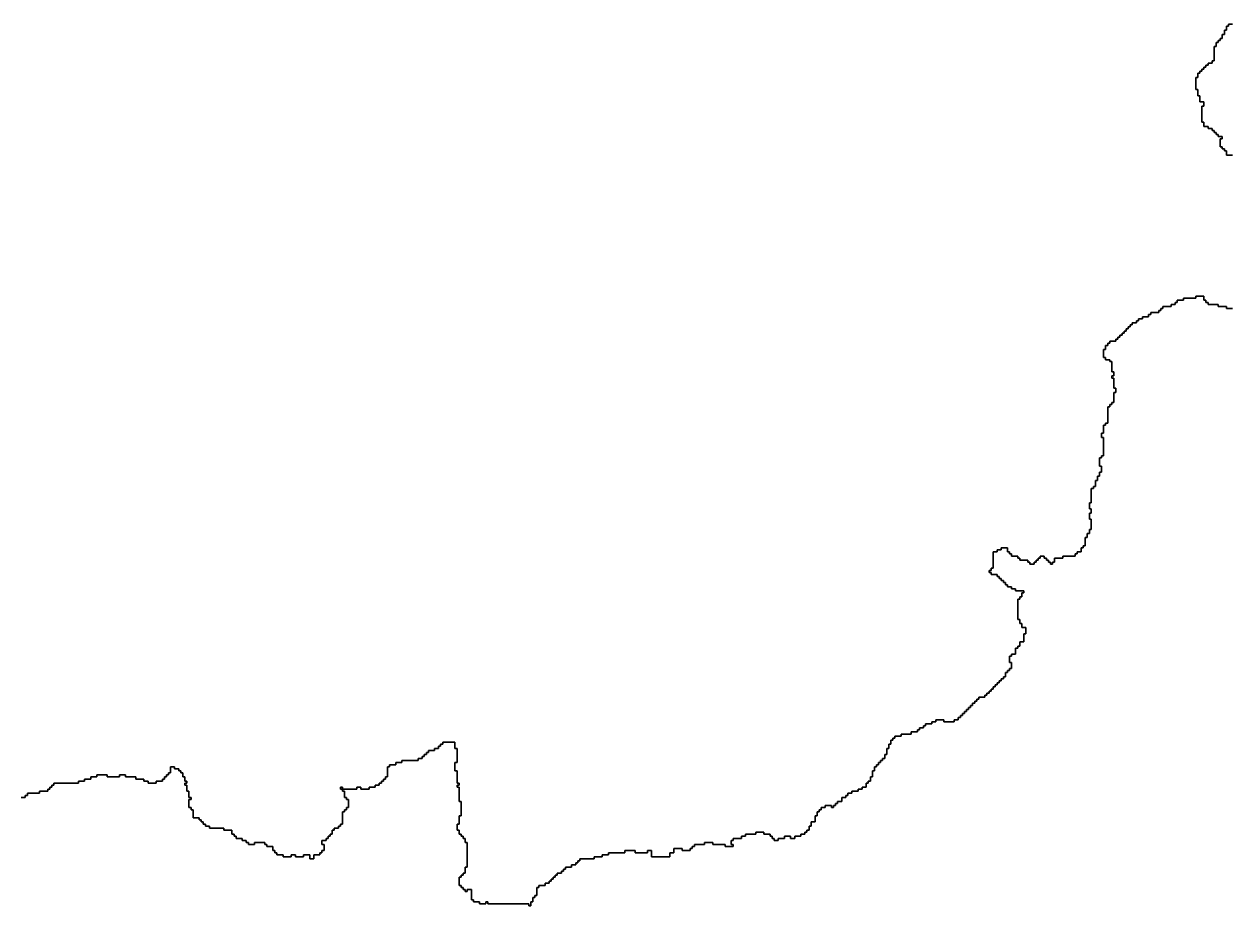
# Model space of a CAD drawing. Header units: inches. Extents: x -98695 to 376223, y 1122520 to 1501782.
# Drawn here: x 103273 to 121479, y 1288352 to 1301647 of the extents above; entities that cross this region are included whole.
import ezdxf

# ---------------------------------------------------------------- set-up
doc = ezdxf.new("R2010")
doc.units = ezdxf.units.IN
doc.header["$MEASUREMENT"] = 0
doc.layers.add('subs1', color=7, linetype='Continuous', true_color=0xc8dcf7)

msp = doc.modelspace()

# ---------------------------------------------------------------- linework, layer by layer
at = {"layer": 'subs1'}
for points in [[(121490, 1301647, 0), (121428, 1301647, 0), (121428, 1301616, 0), (121397, 1301616, 0), (121397, 1301555, 0), (121367, 1301555, 0), (121367, 1301493, 0), (121336, 1301493, 0), (121336, 1301431, 0), (121305, 1301431, 0), (121305, 1301400, 0), (121274, 1301400, 0), (121274, 1301370, 0), (121243, 1301370, 0), (121243, 1301308, 0), (121212, 1301308, 0), (121212, 1301092, 0), (121181, 1301092, 0), (121181, 1301061, 0), (121120, 1301061, 0), (121120, 1301030, 0), (121089, 1301030, 0), (121089, 1300999, 0), (121058, 1300999, 0), (121058, 1300969, 0), (121027, 1300969, 0), (121027, 1300938, 0), (120996, 1300938, 0), (120996, 1300907, 0), (120966, 1300907, 0), (120966, 1300845, 0), (120935, 1300845, 0), (120935, 1300660, 0), (120966, 1300660, 0), (120966, 1300568, 0), (120996, 1300568, 0), (120996, 1300475, 0), (121058, 1300475, 0), (121058, 1300413, 0), (121027, 1300413, 0), (121027, 1300167, 0), (121058, 1300167, 0), (121058, 1300105, 0), (121120, 1300105, 0), (121120, 1300074, 0), (121181, 1300074, 0), (121181, 1300043, 0), (121212, 1300043, 0), (121212, 1300012, 0), (121243, 1300012, 0), (121243, 1299982, 0), (121274, 1299982, 0), (121274, 1299951, 0), (121336, 1299951, 0), (121336, 1299920, 0), (121305, 1299920, 0), (121305, 1299796, 0), (121336, 1299796, 0), (121336, 1299766, 0), (121367, 1299766, 0), (121367, 1299735, 0), (121397, 1299735, 0), (121397, 1299673, 0), (121490, 1299673, 0)], [(121490, 1299673, 0), (121397, 1299673, 0), (121397, 1299735, 0), (121367, 1299735, 0), (121367, 1299766, 0), (121336, 1299766, 0), (121336, 1299796, 0), (121305, 1299796, 0), (121305, 1299920, 0), (121336, 1299920, 0), (121336, 1299951, 0), (121274, 1299951, 0), (121274, 1299982, 0), (121243, 1299982, 0), (121243, 1300012, 0), (121212, 1300012, 0), (121212, 1300043, 0), (121181, 1300043, 0), (121181, 1300074, 0), (121120, 1300074, 0), (121120, 1300105, 0), (121058, 1300105, 0), (121058, 1300167, 0), (121027, 1300167, 0), (121027, 1300413, 0), (121058, 1300413, 0), (121058, 1300475, 0), (120996, 1300475, 0), (120996, 1300568, 0), (120966, 1300568, 0), (120966, 1300660, 0), (120935, 1300660, 0), (120935, 1300845, 0), (120966, 1300845, 0), (120966, 1300907, 0), (120996, 1300907, 0), (120996, 1300938, 0), (121027, 1300938, 0), (121027, 1300969, 0), (121058, 1300969, 0), (121058, 1300999, 0), (121089, 1300999, 0), (121089, 1301030, 0), (121120, 1301030, 0), (121120, 1301061, 0), (121181, 1301061, 0), (121181, 1301092, 0), (121212, 1301092, 0), (121212, 1301308, 0), (121243, 1301308, 0), (121243, 1301370, 0), (121274, 1301370, 0), (121274, 1301400, 0), (121305, 1301400, 0), (121305, 1301431, 0), (121336, 1301431, 0), (121336, 1301493, 0), (121367, 1301493, 0), (121367, 1301555, 0), (121397, 1301555, 0), (121397, 1301616, 0), (121428, 1301616, 0), (121428, 1301647, 0), (121490, 1301647, 0)], [(121490, 1297360, 0), (121397, 1297360, 0), (121397, 1297390, 0), (121274, 1297390, 0), (121274, 1297421, 0), (121120, 1297421, 0), (121120, 1297452, 0), (121089, 1297452, 0), (121089, 1297483, 0), (121058, 1297483, 0), (121058, 1297545, 0), (120935, 1297545, 0), (120935, 1297514, 0), (120750, 1297514, 0), (120750, 1297483, 0), (120657, 1297483, 0), (120657, 1297452, 0), (120626, 1297452, 0), (120626, 1297421, 0), (120564, 1297421, 0), (120564, 1297390, 0), (120441, 1297390, 0), (120441, 1297360, 0), (120410, 1297360, 0), (120410, 1297329, 0), (120379, 1297329, 0), (120379, 1297298, 0), (120256, 1297298, 0), (120256, 1297267, 0), (120225, 1297267, 0), (120225, 1297236, 0), (120133, 1297236, 0), (120133, 1297205, 0), (120071, 1297205, 0), (120071, 1297174, 0), (120040, 1297174, 0), (120040, 1297144, 0), (119978, 1297144, 0), (119978, 1297113, 0), (119948, 1297113, 0), (119948, 1297082, 0), (119917, 1297082, 0), (119917, 1297051, 0), (119886, 1297051, 0), (119886, 1297020, 0), (119855, 1297020, 0), (119855, 1296989, 0), (119824, 1296989, 0), (119824, 1296959, 0), (119793, 1296959, 0), (119793, 1296928, 0), (119762, 1296928, 0), (119762, 1296897, 0), (119732, 1296897, 0), (119732, 1296866, 0), (119639, 1296866, 0), (119639, 1296835, 0), (119608, 1296835, 0), (119608, 1296804, 0), (119577, 1296804, 0), (119577, 1296743, 0), (119547, 1296743, 0), (119547, 1296619, 0), (119577, 1296619, 0), (119577, 1296588, 0), (119639, 1296588, 0), (119639, 1296558, 0), (119670, 1296558, 0), (119670, 1296403, 0), (119701, 1296403, 0), (119701, 1296342, 0), (119670, 1296342, 0), (119670, 1296311, 0), (119701, 1296311, 0), (119701, 1296157, 0), (119732, 1296157, 0), (119732, 1296095, 0), (119701, 1296095, 0), (119701, 1295941, 0), (119670, 1295941, 0), (119670, 1295910, 0), (119639, 1295910, 0), (119639, 1295879, 0), (119608, 1295879, 0), (119608, 1295632, 0), (119577, 1295632, 0), (119577, 1295601, 0), (119547, 1295601, 0), (119547, 1295478, 0), (119516, 1295478, 0), (119516, 1295416, 0), (119547, 1295416, 0), (119547, 1295139, 0), (119516, 1295139, 0), (119516, 1295108, 0), (119485, 1295108, 0), (119485, 1294984, 0), (119516, 1294984, 0), (119516, 1294892, 0), (119485, 1294892, 0), (119485, 1294830, 0), (119454, 1294830, 0), (119454, 1294768, 0), (119423, 1294768, 0), (119423, 1294676, 0), (119392, 1294676, 0), (119392, 1294645, 0), (119361, 1294645, 0), (119361, 1294429, 0), (119331, 1294429, 0), (119331, 1294337, 0), (119361, 1294337, 0), (119361, 1294275, 0), (119331, 1294275, 0), (119331, 1294182, 0), (119361, 1294182, 0), (119361, 1294028, 0), (119331, 1294028, 0), (119331, 1293966, 0), (119300, 1293966, 0), (119300, 1293905, 0), (119269, 1293905, 0), (119269, 1293781, 0), (119238, 1293781, 0), (119238, 1293750, 0), (119207, 1293750, 0), (119207, 1293689, 0), (119146, 1293689, 0), (119146, 1293658, 0), (119115, 1293658, 0), (119115, 1293627, 0), (118930, 1293627, 0), (118930, 1293596, 0), (118806, 1293596, 0), (118806, 1293535, 0), (118775, 1293535, 0), (118775, 1293504, 0), (118745, 1293504, 0), (118745, 1293535, 0), (118714, 1293535, 0), (118714, 1293565, 0), (118683, 1293565, 0), (118683, 1293596, 0), (118652, 1293596, 0), (118652, 1293627, 0), (118590, 1293627, 0), (118590, 1293596, 0), (118559, 1293596, 0), (118559, 1293565, 0), (118529, 1293565, 0), (118529, 1293535, 0), (118498, 1293535, 0), (118498, 1293504, 0), (118436, 1293504, 0), (118436, 1293535, 0), (118405, 1293535, 0), (118405, 1293565, 0), (118282, 1293565, 0), (118282, 1293596, 0), (118251, 1293596, 0), (118251, 1293627, 0), (118158, 1293627, 0), (118158, 1293658, 0), (118128, 1293658, 0), (118128, 1293689, 0), (118097, 1293689, 0), (118097, 1293750, 0), (118004, 1293750, 0), (118004, 1293720, 0), (117943, 1293720, 0), (117943, 1293689, 0), (117881, 1293689, 0), (117881, 1293442, 0), (117850, 1293442, 0), (117850, 1293411, 0), (117819, 1293411, 0), (117819, 1293380, 0), (117850, 1293380, 0), (117850, 1293349, 0), (117943, 1293349, 0), (117943, 1293319, 0), (117973, 1293319, 0), (117973, 1293288, 0), (118004, 1293288, 0), (118004, 1293257, 0), (118035, 1293257, 0), (118035, 1293226, 0), (118066, 1293226, 0), (118066, 1293195, 0), (118097, 1293195, 0), (118097, 1293164, 0), (118158, 1293164, 0), (118158, 1293134, 0), (118220, 1293134, 0), (118220, 1293103, 0), (118344, 1293103, 0), (118344, 1293072, 0), (118313, 1293072, 0), (118313, 1293010, 0), (118282, 1293010, 0), (118282, 1292979, 0), (118251, 1292979, 0), (118251, 1292671, 0), (118282, 1292671, 0), (118282, 1292609, 0), (118313, 1292609, 0), (118313, 1292547, 0), (118374, 1292547, 0), (118374, 1292455, 0), (118344, 1292455, 0), (118344, 1292331, 0), (118282, 1292331, 0), (118282, 1292270, 0), (118251, 1292270, 0), (118251, 1292239, 0), (118220, 1292239, 0), (118220, 1292146, 0), (118158, 1292146, 0), (118158, 1292116, 0), (118128, 1292116, 0), (118128, 1292023, 0), (118158, 1292023, 0), (118158, 1291930, 0), (118128, 1291930, 0), (118128, 1291900, 0), (118097, 1291900, 0), (118097, 1291869, 0), (118066, 1291869, 0), (118066, 1291807, 0), (118035, 1291807, 0), (118035, 1291776, 0), (118004, 1291776, 0), (118004, 1291745, 0), (117973, 1291745, 0), (117973, 1291715, 0), (117943, 1291715, 0), (117943, 1291684, 0), (117912, 1291684, 0), (117912, 1291653, 0), (117881, 1291653, 0), (117881, 1291622, 0), (117850, 1291622, 0), (117850, 1291591, 0), (117819, 1291591, 0), (117819, 1291560, 0), (117788, 1291560, 0), (117788, 1291529, 0), (117757, 1291529, 0), (117757, 1291499, 0), (117665, 1291499, 0), (117665, 1291468, 0), (117634, 1291468, 0), (117634, 1291437, 0), (117603, 1291437, 0), (117603, 1291406, 0), (117572, 1291406, 0), (117572, 1291375, 0), (117542, 1291375, 0), (117542, 1291344, 0), (117511, 1291344, 0), (117511, 1291314, 0), (117480, 1291314, 0), (117480, 1291283, 0), (117449, 1291283, 0), (117449, 1291252, 0), (117418, 1291252, 0), (117418, 1291221, 0), (117387, 1291221, 0), (117387, 1291190, 0), (117356, 1291190, 0), (117356, 1291159, 0), (117295, 1291159, 0), (117295, 1291128, 0), (117140, 1291128, 0), (117140, 1291159, 0), (117017, 1291159, 0), (117017, 1291128, 0), (116955, 1291128, 0), (116955, 1291098, 0), (116863, 1291098, 0), (116863, 1291067, 0), (116832, 1291067, 0), (116832, 1291036, 0), (116770, 1291036, 0), (116770, 1291005, 0), (116739, 1291005, 0), (116739, 1290974, 0), (116647, 1290974, 0), (116647, 1290943, 0), (116493, 1290943, 0), (116493, 1290913, 0), (116400, 1290913, 0), (116400, 1290882, 0), (116369, 1290882, 0), (116369, 1290851, 0), (116338, 1290851, 0), (116338, 1290789, 0), (116308, 1290789, 0), (116308, 1290727, 0), (116277, 1290727, 0), (116277, 1290635, 0), (116246, 1290635, 0), (116246, 1290573, 0), (116215, 1290573, 0), (116215, 1290542, 0), (116184, 1290542, 0), (116184, 1290512, 0), (116153, 1290512, 0), (116153, 1290481, 0), (116123, 1290481, 0), (116123, 1290450, 0), (116092, 1290450, 0), (116092, 1290388, 0), (116061, 1290388, 0), (116061, 1290296, 0), (116030, 1290296, 0), (116030, 1290234, 0), (115999, 1290234, 0), (115999, 1290203, 0), (115968, 1290203, 0), (115968, 1290141, 0), (115907, 1290141, 0), (115907, 1290111, 0), (115845, 1290111, 0), (115845, 1290080, 0), (115752, 1290080, 0), (115752, 1290049, 0), (115691, 1290049, 0), (115691, 1290018, 0), (115660, 1290018, 0), (115660, 1289987, 0), (115598, 1289987, 0), (115598, 1289925, 0), (115536, 1289925, 0), (115536, 1289895, 0), (115506, 1289895, 0), (115506, 1289864, 0), (115475, 1289864, 0), (115475, 1289833, 0), (115444, 1289833, 0), (115444, 1289864, 0), (115351, 1289864, 0), (115351, 1289833, 0), (115290, 1289833, 0), (115290, 1289802, 0), (115259, 1289802, 0), (115259, 1289771, 0), (115228, 1289771, 0), (115228, 1289710, 0), (115197, 1289710, 0), (115197, 1289617, 0), (115135, 1289617, 0), (115135, 1289555, 0), (115105, 1289555, 0), (115105, 1289494, 0), (115074, 1289494, 0), (115074, 1289463, 0), (115043, 1289463, 0), (115043, 1289432, 0), (114981, 1289432, 0), (114981, 1289401, 0), (114889, 1289401, 0), (114889, 1289370, 0), (114827, 1289370, 0), (114827, 1289401, 0), (114734, 1289401, 0), (114734, 1289370, 0), (114642, 1289370, 0), (114642, 1289339, 0), (114580, 1289339, 0), (114580, 1289370, 0), (114549, 1289370, 0), (114549, 1289401, 0), (114519, 1289401, 0), (114519, 1289432, 0), (114426, 1289432, 0), (114426, 1289463, 0), (114303, 1289463, 0), (114303, 1289432, 0), (114148, 1289432, 0), (114148, 1289401, 0), (114087, 1289401, 0), (114087, 1289370, 0), (113963, 1289370, 0), (113963, 1289339, 0), (113932, 1289339, 0), (113932, 1289278, 0), (113963, 1289278, 0), (113963, 1289247, 0), (113840, 1289247, 0), (113840, 1289278, 0), (113655, 1289278, 0), (113655, 1289309, 0), (113531, 1289309, 0), (113531, 1289278, 0), (113377, 1289278, 0), (113377, 1289247, 0), (113346, 1289247, 0), (113346, 1289216, 0), (113315, 1289216, 0), (113315, 1289185, 0), (113192, 1289185, 0), (113192, 1289216, 0), (113069, 1289216, 0), (113069, 1289154, 0), (113007, 1289154, 0), (113007, 1289093, 0), (112729, 1289093, 0), (112729, 1289185, 0), (112668, 1289185, 0), (112668, 1289154, 0), (112483, 1289154, 0), (112483, 1289185, 0), (112328, 1289185, 0), (112328, 1289154, 0), (112082, 1289154, 0), (112082, 1289123, 0), (111989, 1289123, 0), (111989, 1289093, 0), (111866, 1289093, 0), (111866, 1289062, 0), (111650, 1289062, 0), (111650, 1289031, 0), (111619, 1289031, 0), (111619, 1289000, 0), (111588, 1289000, 0), (111588, 1288969, 0), (111526, 1288969, 0), (111526, 1288938, 0), (111434, 1288938, 0), (111434, 1288907, 0), (111403, 1288907, 0), (111403, 1288877, 0), (111372, 1288877, 0), (111372, 1288846, 0), (111310, 1288846, 0), (111310, 1288815, 0), (111280, 1288815, 0), (111280, 1288784, 0), (111249, 1288784, 0), (111249, 1288753, 0), (111218, 1288753, 0), (111218, 1288722, 0), (111187, 1288722, 0), (111187, 1288692, 0), (111125, 1288692, 0), (111125, 1288661, 0), (111033, 1288661, 0), (111033, 1288630, 0), (111002, 1288630, 0), (111002, 1288506, 0), (110971, 1288506, 0), (110971, 1288476, 0), (110940, 1288476, 0), (110940, 1288414, 0), (110909, 1288414, 0), (110909, 1288352, 0), (110879, 1288352, 0), (110879, 1288383, 0), (110262, 1288383, 0), (110262, 1288414, 0), (110231, 1288414, 0), (110231, 1288383, 0), (110138, 1288383, 0), (110138, 1288414, 0), (110046, 1288414, 0), (110046, 1288445, 0), (110015, 1288445, 0), (110015, 1288599, 0), (109953, 1288599, 0), (109953, 1288568, 0), (109922, 1288568, 0), (109922, 1288599, 0), (109891, 1288599, 0), (109891, 1288630, 0), (109861, 1288630, 0), (109861, 1288661, 0), (109830, 1288661, 0), (109830, 1288784, 0), (109861, 1288784, 0), (109861, 1288815, 0), (109891, 1288815, 0), (109891, 1288846, 0), (109922, 1288846, 0), (109922, 1288938, 0), (109953, 1288938, 0), (109953, 1289309, 0), (109922, 1289309, 0), (109922, 1289370, 0), (109891, 1289370, 0), (109891, 1289401, 0), (109861, 1289401, 0), (109861, 1289432, 0), (109830, 1289432, 0), (109830, 1289494, 0), (109799, 1289494, 0), (109799, 1289586, 0), (109830, 1289586, 0), (109830, 1289710, 0), (109861, 1289710, 0), (109861, 1289925, 0), (109830, 1289925, 0), (109830, 1290141, 0), (109799, 1290141, 0), (109799, 1290172, 0), (109830, 1290172, 0), (109830, 1290203, 0), (109799, 1290203, 0), (109799, 1290388, 0), (109768, 1290388, 0), (109768, 1290512, 0), (109799, 1290512, 0), (109799, 1290727, 0), (109768, 1290727, 0), (109768, 1290820, 0), (109583, 1290820, 0), (109583, 1290789, 0), (109552, 1290789, 0), (109552, 1290758, 0), (109521, 1290758, 0), (109521, 1290727, 0), (109460, 1290727, 0), (109460, 1290697, 0), (109367, 1290697, 0), (109367, 1290666, 0), (109336, 1290666, 0), (109336, 1290635, 0), (109305, 1290635, 0), (109305, 1290604, 0), (109275, 1290604, 0), (109275, 1290573, 0), (109213, 1290573, 0), (109213, 1290542, 0), (108966, 1290542, 0), (108966, 1290512, 0), (108874, 1290512, 0), (108874, 1290481, 0), (108781, 1290481, 0), (108781, 1290450, 0), (108750, 1290450, 0), (108750, 1290296, 0), (108719, 1290296, 0), (108719, 1290265, 0), (108688, 1290265, 0), (108688, 1290234, 0), (108658, 1290234, 0), (108658, 1290203, 0), (108627, 1290203, 0), (108627, 1290172, 0), (108565, 1290172, 0), (108565, 1290141, 0), (108473, 1290141, 0), (108473, 1290111, 0), (108349, 1290111, 0), (108349, 1290141, 0), (108287, 1290141, 0), (108287, 1290111, 0), (108072, 1290111, 0), (108072, 1290141, 0), (108041, 1290141, 0), (108041, 1290111, 0), (108072, 1290111, 0), (108072, 1290080, 0), (108102, 1290080, 0), (108102, 1289987, 0), (108133, 1289987, 0), (108133, 1289956, 0), (108164, 1289956, 0), (108164, 1289833, 0), (108133, 1289833, 0), (108133, 1289802, 0), (108102, 1289802, 0), (108102, 1289771, 0), (108072, 1289771, 0), (108072, 1289586, 0), (108041, 1289586, 0), (108041, 1289555, 0), (108010, 1289555, 0), (108010, 1289524, 0), (107948, 1289524, 0), (107948, 1289494, 0), (107917, 1289494, 0), (107917, 1289432, 0), (107886, 1289432, 0), (107886, 1289401, 0), (107856, 1289401, 0), (107856, 1289370, 0), (107825, 1289370, 0), (107825, 1289339, 0), (107763, 1289339, 0), (107763, 1289278, 0), (107794, 1289278, 0), (107794, 1289185, 0), (107763, 1289185, 0), (107763, 1289154, 0), (107732, 1289154, 0), (107732, 1289123, 0), (107640, 1289123, 0), (107640, 1289062, 0), (107578, 1289062, 0), (107578, 1289123, 0), (107485, 1289123, 0), (107485, 1289093, 0), (107362, 1289093, 0), (107362, 1289123, 0), (107300, 1289123, 0), (107300, 1289093, 0), (107177, 1289093, 0), (107177, 1289123, 0), (107084, 1289123, 0), (107084, 1289154, 0), (107054, 1289154, 0), (107054, 1289185, 0), (107023, 1289185, 0), (107023, 1289247, 0), (106930, 1289247, 0), (106930, 1289278, 0), (106899, 1289278, 0), (106899, 1289309, 0), (106745, 1289309, 0), (106745, 1289278, 0), (106653, 1289278, 0), (106653, 1289309, 0), (106622, 1289309, 0), (106622, 1289339, 0), (106560, 1289339, 0), (106560, 1289370, 0), (106467, 1289370, 0), (106467, 1289401, 0), (106437, 1289401, 0), (106437, 1289432, 0), (106406, 1289432, 0), (106406, 1289494, 0), (106282, 1289494, 0), (106282, 1289524, 0), (106066, 1289524, 0), (106066, 1289555, 0), (106005, 1289555, 0), (106005, 1289586, 0), (105974, 1289586, 0), (105974, 1289617, 0), (105943, 1289617, 0), (105943, 1289648, 0), (105912, 1289648, 0), (105912, 1289679, 0), (105820, 1289679, 0), (105820, 1289802, 0), (105789, 1289802, 0), (105789, 1289833, 0), (105758, 1289833, 0), (105758, 1289956, 0), (105789, 1289956, 0), (105789, 1289987, 0), (105758, 1289987, 0), (105758, 1290080, 0), (105727, 1290080, 0), (105727, 1290172, 0), (105696, 1290172, 0), (105696, 1290203, 0), (105727, 1290203, 0), (105727, 1290234, 0), (105696, 1290234, 0), (105696, 1290296, 0), (105665, 1290296, 0), (105665, 1290357, 0), (105635, 1290357, 0), (105635, 1290388, 0), (105604, 1290388, 0), (105604, 1290419, 0), (105542, 1290419, 0), (105542, 1290450, 0), (105480, 1290450, 0), (105480, 1290357, 0), (105450, 1290357, 0), (105450, 1290326, 0), (105419, 1290326, 0), (105419, 1290296, 0), (105388, 1290296, 0), (105388, 1290265, 0), (105357, 1290265, 0), (105357, 1290234, 0), (105264, 1290234, 0), (105264, 1290203, 0), (105141, 1290203, 0), (105141, 1290234, 0), (105079, 1290234, 0), (105079, 1290265, 0), (104956, 1290265, 0), (104956, 1290296, 0), (104802, 1290296, 0), (104802, 1290326, 0), (104709, 1290326, 0), (104709, 1290296, 0), (104524, 1290296, 0), (104524, 1290326, 0), (104370, 1290326, 0), (104370, 1290296, 0), (104277, 1290296, 0), (104277, 1290265, 0), (104185, 1290265, 0), (104185, 1290234, 0), (104092, 1290234, 0), (104092, 1290203, 0), (103722, 1290203, 0), (103722, 1290172, 0), (103691, 1290172, 0), (103691, 1290141, 0), (103660, 1290141, 0), (103660, 1290111, 0), (103630, 1290111, 0), (103630, 1290080, 0), (103506, 1290080, 0), (103506, 1290049, 0), (103321, 1290049, 0), (103321, 1290018, 0), (103290, 1290018, 0), (103290, 1289987, 0), (103229, 1289987, 0)], [(103229, 1289987, 0), (103290, 1289987, 0), (103290, 1290018, 0), (103321, 1290018, 0), (103321, 1290049, 0), (103506, 1290049, 0), (103506, 1290080, 0), (103630, 1290080, 0), (103630, 1290111, 0), (103660, 1290111, 0), (103660, 1290141, 0), (103691, 1290141, 0), (103691, 1290172, 0), (103722, 1290172, 0), (103722, 1290203, 0), (104092, 1290203, 0), (104092, 1290234, 0), (104185, 1290234, 0), (104185, 1290265, 0), (104277, 1290265, 0), (104277, 1290296, 0), (104370, 1290296, 0), (104370, 1290326, 0), (104524, 1290326, 0), (104524, 1290296, 0), (104709, 1290296, 0), (104709, 1290326, 0), (104802, 1290326, 0), (104802, 1290296, 0), (104956, 1290296, 0), (104956, 1290265, 0), (105079, 1290265, 0), (105079, 1290234, 0), (105141, 1290234, 0), (105141, 1290203, 0), (105264, 1290203, 0), (105264, 1290234, 0), (105357, 1290234, 0), (105357, 1290265, 0), (105388, 1290265, 0), (105388, 1290296, 0), (105419, 1290296, 0), (105419, 1290326, 0), (105450, 1290326, 0), (105450, 1290357, 0), (105480, 1290357, 0), (105480, 1290450, 0), (105542, 1290450, 0), (105542, 1290419, 0), (105604, 1290419, 0), (105604, 1290388, 0), (105635, 1290388, 0), (105635, 1290357, 0), (105665, 1290357, 0), (105665, 1290296, 0), (105696, 1290296, 0), (105696, 1290234, 0), (105727, 1290234, 0), (105727, 1290203, 0), (105696, 1290203, 0), (105696, 1290172, 0), (105727, 1290172, 0), (105727, 1290080, 0), (105758, 1290080, 0), (105758, 1289987, 0), (105789, 1289987, 0), (105789, 1289956, 0), (105758, 1289956, 0), (105758, 1289833, 0), (105789, 1289833, 0), (105789, 1289802, 0), (105820, 1289802, 0), (105820, 1289679, 0), (105912, 1289679, 0), (105912, 1289648, 0), (105943, 1289648, 0), (105943, 1289617, 0), (105974, 1289617, 0), (105974, 1289586, 0), (106005, 1289586, 0), (106005, 1289555, 0), (106066, 1289555, 0), (106066, 1289524, 0), (106282, 1289524, 0), (106282, 1289494, 0), (106406, 1289494, 0), (106406, 1289432, 0), (106437, 1289432, 0), (106437, 1289401, 0), (106467, 1289401, 0), (106467, 1289370, 0), (106560, 1289370, 0), (106560, 1289339, 0), (106622, 1289339, 0), (106622, 1289309, 0), (106653, 1289309, 0), (106653, 1289278, 0), (106745, 1289278, 0), (106745, 1289309, 0), (106899, 1289309, 0), (106899, 1289278, 0), (106930, 1289278, 0), (106930, 1289247, 0), (107023, 1289247, 0), (107023, 1289185, 0), (107054, 1289185, 0), (107054, 1289154, 0), (107084, 1289154, 0), (107084, 1289123, 0), (107177, 1289123, 0), (107177, 1289093, 0), (107300, 1289093, 0), (107300, 1289123, 0), (107362, 1289123, 0), (107362, 1289093, 0), (107485, 1289093, 0), (107485, 1289123, 0), (107578, 1289123, 0), (107578, 1289062, 0), (107640, 1289062, 0), (107640, 1289123, 0), (107732, 1289123, 0), (107732, 1289154, 0), (107763, 1289154, 0), (107763, 1289185, 0), (107794, 1289185, 0), (107794, 1289278, 0), (107763, 1289278, 0), (107763, 1289339, 0), (107825, 1289339, 0), (107825, 1289370, 0), (107856, 1289370, 0), (107856, 1289401, 0), (107886, 1289401, 0), (107886, 1289432, 0), (107917, 1289432, 0), (107917, 1289494, 0), (107948, 1289494, 0), (107948, 1289524, 0), (108010, 1289524, 0), (108010, 1289555, 0), (108041, 1289555, 0), (108041, 1289586, 0), (108072, 1289586, 0), (108072, 1289771, 0), (108102, 1289771, 0), (108102, 1289802, 0), (108133, 1289802, 0), (108133, 1289833, 0), (108164, 1289833, 0), (108164, 1289956, 0), (108133, 1289956, 0), (108133, 1289987, 0), (108102, 1289987, 0), (108102, 1290080, 0), (108072, 1290080, 0), (108072, 1290111, 0), (108287, 1290111, 0), (108287, 1290141, 0), (108349, 1290141, 0), (108349, 1290111, 0), (108473, 1290111, 0), (108473, 1290141, 0), (108565, 1290141, 0), (108565, 1290172, 0), (108627, 1290172, 0), (108627, 1290203, 0), (108658, 1290203, 0), (108658, 1290234, 0), (108688, 1290234, 0), (108688, 1290265, 0), (108719, 1290265, 0), (108719, 1290296, 0), (108750, 1290296, 0), (108750, 1290450, 0), (108781, 1290450, 0), (108781, 1290481, 0), (108874, 1290481, 0), (108874, 1290512, 0), (108966, 1290512, 0), (108966, 1290542, 0), (109213, 1290542, 0), (109213, 1290573, 0), (109275, 1290573, 0), (109275, 1290604, 0), (109305, 1290604, 0), (109305, 1290635, 0), (109336, 1290635, 0), (109336, 1290666, 0), (109367, 1290666, 0), (109367, 1290697, 0), (109460, 1290697, 0), (109460, 1290727, 0), (109521, 1290727, 0), (109521, 1290758, 0), (109552, 1290758, 0), (109552, 1290789, 0), (109583, 1290789, 0), (109583, 1290820, 0), (109768, 1290820, 0), (109768, 1290727, 0), (109799, 1290727, 0), (109799, 1290512, 0), (109768, 1290512, 0), (109768, 1290388, 0), (109799, 1290388, 0), (109799, 1290203, 0), (109830, 1290203, 0), (109830, 1290172, 0), (109799, 1290172, 0), (109799, 1290141, 0), (109830, 1290141, 0), (109830, 1289925, 0), (109861, 1289925, 0), (109861, 1289710, 0), (109830, 1289710, 0), (109830, 1289586, 0), (109799, 1289586, 0), (109799, 1289494, 0), (109830, 1289494, 0), (109830, 1289432, 0), (109861, 1289432, 0), (109861, 1289401, 0), (109891, 1289401, 0), (109891, 1289370, 0), (109922, 1289370, 0), (109922, 1289309, 0), (109953, 1289309, 0), (109953, 1288938, 0), (109922, 1288938, 0), (109922, 1288846, 0), (109891, 1288846, 0), (109891, 1288815, 0), (109861, 1288815, 0), (109861, 1288784, 0), (109830, 1288784, 0), (109830, 1288661, 0), (109861, 1288661, 0), (109861, 1288630, 0), (109891, 1288630, 0), (109891, 1288599, 0), (109922, 1288599, 0), (109922, 1288568, 0), (109953, 1288568, 0), (109953, 1288599, 0), (110015, 1288599, 0), (110015, 1288445, 0), (110046, 1288445, 0), (110046, 1288414, 0), (110138, 1288414, 0), (110138, 1288383, 0), (110231, 1288383, 0), (110231, 1288414, 0), (110262, 1288414, 0), (110262, 1288383, 0), (110879, 1288383, 0), (110879, 1288352, 0), (110909, 1288352, 0), (110909, 1288414, 0), (110940, 1288414, 0), (110940, 1288476, 0), (110971, 1288476, 0), (110971, 1288506, 0), (111002, 1288506, 0), (111002, 1288630, 0), (111033, 1288630, 0), (111033, 1288661, 0), (111125, 1288661, 0), (111125, 1288692, 0), (111187, 1288692, 0), (111187, 1288722, 0), (111218, 1288722, 0), (111218, 1288753, 0), (111249, 1288753, 0), (111249, 1288784, 0), (111280, 1288784, 0), (111280, 1288815, 0), (111310, 1288815, 0), (111310, 1288846, 0), (111372, 1288846, 0), (111372, 1288877, 0), (111403, 1288877, 0), (111403, 1288907, 0), (111434, 1288907, 0), (111434, 1288938, 0), (111526, 1288938, 0), (111526, 1288969, 0), (111588, 1288969, 0), (111588, 1289000, 0), (111619, 1289000, 0), (111619, 1289031, 0), (111650, 1289031, 0), (111650, 1289062, 0), (111866, 1289062, 0), (111866, 1289093, 0), (111989, 1289093, 0), (111989, 1289123, 0), (112082, 1289123, 0), (112082, 1289154, 0), (112328, 1289154, 0), (112328, 1289185, 0), (112483, 1289185, 0), (112483, 1289154, 0), (112668, 1289154, 0), (112668, 1289185, 0), (112729, 1289185, 0), (112729, 1289093, 0), (113007, 1289093, 0), (113007, 1289154, 0), (113069, 1289154, 0), (113069, 1289216, 0), (113192, 1289216, 0), (113192, 1289185, 0), (113315, 1289185, 0), (113315, 1289216, 0), (113346, 1289216, 0), (113346, 1289247, 0), (113377, 1289247, 0), (113377, 1289278, 0), (113531, 1289278, 0), (113531, 1289309, 0), (113655, 1289309, 0), (113655, 1289278, 0), (113840, 1289278, 0), (113840, 1289247, 0), (113963, 1289247, 0), (113963, 1289278, 0), (113932, 1289278, 0), (113932, 1289339, 0), (113963, 1289339, 0), (113963, 1289370, 0), (114087, 1289370, 0), (114087, 1289401, 0), (114148, 1289401, 0), (114148, 1289432, 0), (114303, 1289432, 0), (114303, 1289463, 0), (114426, 1289463, 0), (114426, 1289432, 0), (114519, 1289432, 0), (114519, 1289401, 0), (114549, 1289401, 0), (114549, 1289370, 0), (114580, 1289370, 0), (114580, 1289339, 0), (114642, 1289339, 0), (114642, 1289370, 0), (114734, 1289370, 0), (114734, 1289401, 0), (114827, 1289401, 0), (114827, 1289370, 0), (114889, 1289370, 0), (114889, 1289401, 0), (114981, 1289401, 0), (114981, 1289432, 0), (115043, 1289432, 0), (115043, 1289463, 0), (115074, 1289463, 0), (115074, 1289494, 0), (115105, 1289494, 0), (115105, 1289555, 0), (115135, 1289555, 0), (115135, 1289617, 0), (115197, 1289617, 0), (115197, 1289710, 0), (115228, 1289710, 0), (115228, 1289771, 0), (115259, 1289771, 0), (115259, 1289802, 0), (115290, 1289802, 0), (115290, 1289833, 0), (115351, 1289833, 0), (115351, 1289864, 0), (115444, 1289864, 0), (115444, 1289833, 0), (115475, 1289833, 0), (115475, 1289864, 0), (115506, 1289864, 0), (115506, 1289895, 0), (115536, 1289895, 0), (115536, 1289925, 0), (115598, 1289925, 0), (115598, 1289987, 0), (115660, 1289987, 0), (115660, 1290018, 0), (115691, 1290018, 0), (115691, 1290049, 0), (115752, 1290049, 0), (115752, 1290080, 0), (115845, 1290080, 0), (115845, 1290111, 0), (115907, 1290111, 0), (115907, 1290141, 0), (115968, 1290141, 0), (115968, 1290203, 0), (115999, 1290203, 0), (115999, 1290234, 0), (116030, 1290234, 0), (116030, 1290296, 0), (116061, 1290296, 0), (116061, 1290388, 0), (116092, 1290388, 0), (116092, 1290450, 0), (116123, 1290450, 0), (116123, 1290481, 0), (116153, 1290481, 0), (116153, 1290512, 0), (116184, 1290512, 0), (116184, 1290542, 0), (116215, 1290542, 0), (116215, 1290573, 0), (116246, 1290573, 0), (116246, 1290635, 0), (116277, 1290635, 0), (116277, 1290727, 0), (116308, 1290727, 0), (116308, 1290789, 0), (116338, 1290789, 0), (116338, 1290851, 0), (116369, 1290851, 0), (116369, 1290882, 0), (116400, 1290882, 0), (116400, 1290913, 0), (116493, 1290913, 0), (116493, 1290943, 0), (116647, 1290943, 0), (116647, 1290974, 0), (116739, 1290974, 0), (116739, 1291005, 0), (116770, 1291005, 0), (116770, 1291036, 0), (116832, 1291036, 0), (116832, 1291067, 0), (116863, 1291067, 0), (116863, 1291098, 0), (116955, 1291098, 0), (116955, 1291128, 0), (117017, 1291128, 0), (117017, 1291159, 0), (117140, 1291159, 0), (117140, 1291128, 0), (117295, 1291128, 0), (117295, 1291159, 0), (117356, 1291159, 0), (117356, 1291190, 0), (117387, 1291190, 0), (117387, 1291221, 0), (117418, 1291221, 0), (117418, 1291252, 0), (117449, 1291252, 0), (117449, 1291283, 0), (117480, 1291283, 0), (117480, 1291314, 0), (117511, 1291314, 0), (117511, 1291344, 0), (117542, 1291344, 0), (117542, 1291375, 0), (117572, 1291375, 0), (117572, 1291406, 0), (117603, 1291406, 0), (117603, 1291437, 0), (117634, 1291437, 0), (117634, 1291468, 0), (117665, 1291468, 0), (117665, 1291499, 0), (117757, 1291499, 0), (117757, 1291529, 0), (117788, 1291529, 0), (117788, 1291560, 0), (117819, 1291560, 0), (117819, 1291591, 0), (117850, 1291591, 0), (117850, 1291622, 0), (117881, 1291622, 0), (117881, 1291653, 0), (117912, 1291653, 0), (117912, 1291684, 0), (117943, 1291684, 0), (117943, 1291715, 0), (117973, 1291715, 0), (117973, 1291745, 0), (118004, 1291745, 0), (118004, 1291776, 0), (118035, 1291776, 0), (118035, 1291807, 0), (118066, 1291807, 0), (118066, 1291869, 0), (118097, 1291869, 0), (118097, 1291900, 0), (118128, 1291900, 0), (118128, 1291930, 0), (118158, 1291930, 0), (118158, 1292023, 0), (118128, 1292023, 0), (118128, 1292116, 0), (118158, 1292116, 0), (118158, 1292146, 0), (118220, 1292146, 0), (118220, 1292239, 0), (118251, 1292239, 0), (118251, 1292270, 0), (118282, 1292270, 0), (118282, 1292331, 0), (118344, 1292331, 0), (118344, 1292455, 0), (118374, 1292455, 0), (118374, 1292547, 0), (118313, 1292547, 0), (118313, 1292609, 0), (118282, 1292609, 0), (118282, 1292671, 0), (118251, 1292671, 0), (118251, 1292979, 0), (118282, 1292979, 0), (118282, 1293010, 0), (118313, 1293010, 0), (118313, 1293072, 0), (118344, 1293072, 0), (118344, 1293103, 0), (118220, 1293103, 0), (118220, 1293134, 0), (118158, 1293134, 0), (118158, 1293164, 0), (118097, 1293164, 0), (118097, 1293195, 0), (118066, 1293195, 0), (118066, 1293226, 0), (118035, 1293226, 0), (118035, 1293257, 0), (118004, 1293257, 0), (118004, 1293288, 0), (117973, 1293288, 0), (117973, 1293319, 0), (117943, 1293319, 0), (117943, 1293349, 0), (117850, 1293349, 0), (117850, 1293380, 0), (117819, 1293380, 0), (117819, 1293411, 0), (117850, 1293411, 0), (117850, 1293442, 0), (117881, 1293442, 0), (117881, 1293689, 0), (117943, 1293689, 0), (117943, 1293720, 0), (118004, 1293720, 0), (118004, 1293750, 0), (118097, 1293750, 0), (118097, 1293689, 0), (118128, 1293689, 0), (118128, 1293658, 0), (118158, 1293658, 0), (118158, 1293627, 0), (118251, 1293627, 0), (118251, 1293596, 0), (118282, 1293596, 0), (118282, 1293565, 0), (118405, 1293565, 0), (118405, 1293535, 0), (118436, 1293535, 0), (118436, 1293504, 0), (118498, 1293504, 0), (118498, 1293535, 0), (118529, 1293535, 0), (118529, 1293565, 0), (118559, 1293565, 0), (118559, 1293596, 0), (118590, 1293596, 0), (118590, 1293627, 0), (118652, 1293627, 0), (118652, 1293596, 0), (118683, 1293596, 0), (118683, 1293565, 0), (118714, 1293565, 0), (118714, 1293535, 0), (118745, 1293535, 0), (118745, 1293504, 0), (118775, 1293504, 0), (118775, 1293535, 0), (118806, 1293535, 0), (118806, 1293596, 0), (118930, 1293596, 0), (118930, 1293627, 0), (119115, 1293627, 0), (119115, 1293658, 0), (119146, 1293658, 0), (119146, 1293689, 0), (119207, 1293689, 0), (119207, 1293750, 0), (119238, 1293750, 0), (119238, 1293781, 0), (119269, 1293781, 0), (119269, 1293905, 0), (119300, 1293905, 0), (119300, 1293966, 0), (119331, 1293966, 0), (119331, 1294028, 0), (119361, 1294028, 0), (119361, 1294182, 0), (119331, 1294182, 0), (119331, 1294275, 0), (119361, 1294275, 0), (119361, 1294337, 0), (119331, 1294337, 0), (119331, 1294429, 0), (119361, 1294429, 0), (119361, 1294645, 0), (119392, 1294645, 0), (119392, 1294676, 0), (119423, 1294676, 0), (119423, 1294768, 0), (119454, 1294768, 0), (119454, 1294830, 0), (119485, 1294830, 0), (119485, 1294892, 0), (119516, 1294892, 0), (119516, 1294984, 0), (119485, 1294984, 0), (119485, 1295108, 0), (119516, 1295108, 0), (119516, 1295139, 0), (119547, 1295139, 0), (119547, 1295416, 0), (119516, 1295416, 0), (119516, 1295478, 0), (119547, 1295478, 0), (119547, 1295601, 0), (119577, 1295601, 0), (119577, 1295632, 0), (119608, 1295632, 0), (119608, 1295879, 0), (119639, 1295879, 0), (119639, 1295910, 0), (119670, 1295910, 0), (119670, 1295941, 0), (119701, 1295941, 0), (119701, 1296095, 0), (119732, 1296095, 0), (119732, 1296157, 0), (119701, 1296157, 0), (119701, 1296311, 0), (119670, 1296311, 0), (119670, 1296342, 0), (119701, 1296342, 0), (119701, 1296403, 0), (119670, 1296403, 0), (119670, 1296558, 0), (119639, 1296558, 0), (119639, 1296588, 0), (119577, 1296588, 0), (119577, 1296619, 0), (119547, 1296619, 0), (119547, 1296743, 0), (119577, 1296743, 0), (119577, 1296804, 0), (119608, 1296804, 0), (119608, 1296835, 0), (119639, 1296835, 0), (119639, 1296866, 0), (119732, 1296866, 0), (119732, 1296897, 0), (119762, 1296897, 0), (119762, 1296928, 0), (119793, 1296928, 0), (119793, 1296959, 0), (119824, 1296959, 0), (119824, 1296989, 0), (119855, 1296989, 0), (119855, 1297020, 0), (119886, 1297020, 0), (119886, 1297051, 0), (119917, 1297051, 0), (119917, 1297082, 0), (119948, 1297082, 0), (119948, 1297113, 0), (119978, 1297113, 0), (119978, 1297144, 0), (120040, 1297144, 0), (120040, 1297174, 0), (120071, 1297174, 0), (120071, 1297205, 0), (120133, 1297205, 0), (120133, 1297236, 0), (120225, 1297236, 0), (120225, 1297267, 0), (120256, 1297267, 0), (120256, 1297298, 0), (120379, 1297298, 0), (120379, 1297329, 0), (120410, 1297329, 0), (120410, 1297360, 0), (120441, 1297360, 0), (120441, 1297390, 0), (120564, 1297390, 0), (120564, 1297421, 0), (120626, 1297421, 0), (120626, 1297452, 0), (120657, 1297452, 0), (120657, 1297483, 0), (120750, 1297483, 0), (120750, 1297514, 0), (120935, 1297514, 0), (120935, 1297545, 0), (121058, 1297545, 0), (121058, 1297483, 0), (121089, 1297483, 0), (121089, 1297452, 0), (121120, 1297452, 0), (121120, 1297421, 0), (121274, 1297421, 0), (121274, 1297390, 0), (121397, 1297390, 0), (121397, 1297360, 0), (121490, 1297360, 0)]]:
    msp.add_polyline3d(points, dxfattribs=at)
msp.add_polyline3d([(108072, 1290111, 0), (108041, 1290111, 0), (108041, 1290141, 0), (108072, 1290141, 0)], close=True, dxfattribs=at)

doc.saveas('drawing.dxf')
